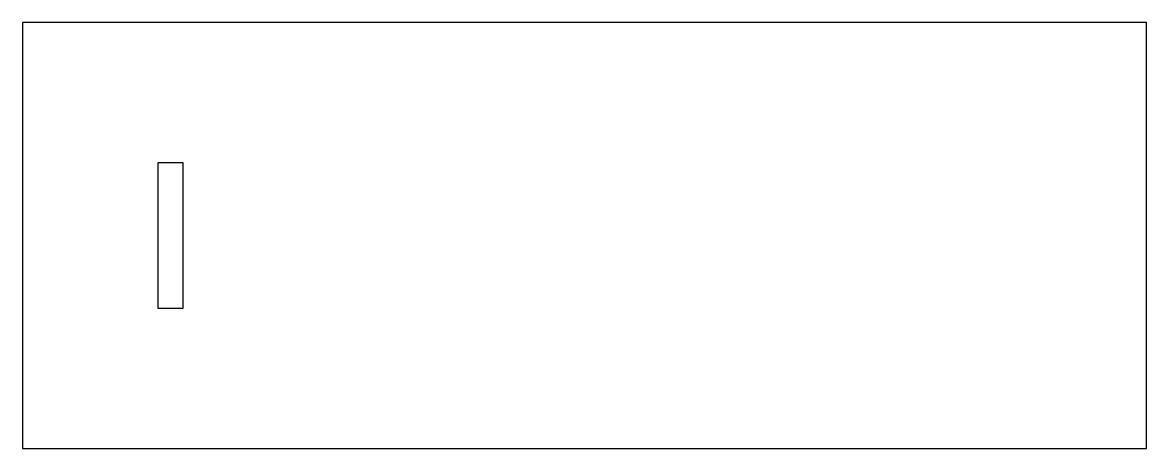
# Model space of a CAD drawing. Header units: millimetres. Extents: x 3 to 227, y -88 to -3.
import ezdxf

# ---------------------------------------------------------------- set-up
doc = ezdxf.new("R2010")
doc.units = ezdxf.units.MM
doc.header["$MEASUREMENT"] = 0

msp = doc.modelspace()

# ---------------------------------------------------------------- linework, layer by layer
for points in [[(3, -88), (227, -88), (227, -3), (3, -3)], [(35, -31), (30, -31), (30, -60), (35, -60)]]:
    msp.add_lwpolyline(points, close=True)

doc.saveas('drawing.dxf')
